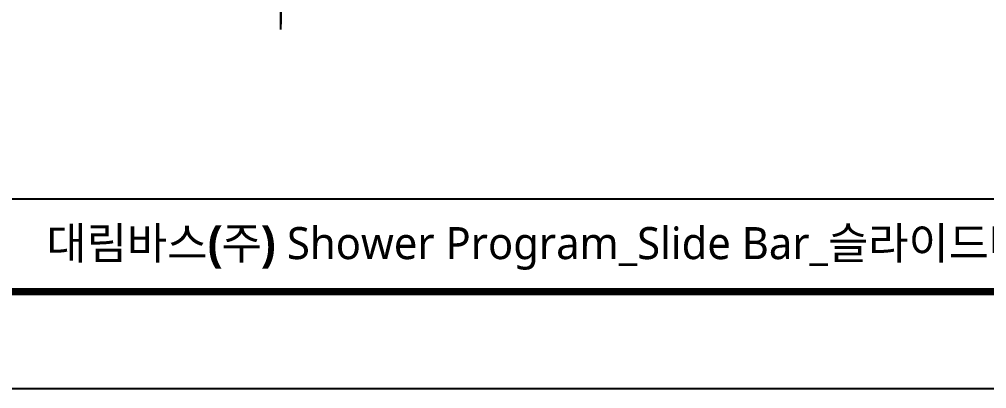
# Model space of a CAD drawing. Extents: x 0 to 1354, y 0 to 992.
# Drawn here: x 253 to 677, y 0 to 161.8 of the extents above; entities that cross this region are included whole.
import ezdxf

# ---------------------------------------------------------------- set-up
doc = ezdxf.new("R2010")
doc.units = 0
doc.header["$LTSCALE"] = 10
doc.header["$MEASUREMENT"] = 0
doc.linetypes.add('CENTER', pattern=[2, 1.25, -0.25, 0.25, -0.25])
doc.layers.get('0').update_dxf_attribs({"linetype": 'CONTINUOUS'})
doc.styles.add('Daelim Dimension', font='')
doc.styles.get('Daelim Dimension').set_extended_font_data('NanumGothic')

msp = doc.modelspace()

# ---------------------------------------------------------------- linework, layer by layer
at = {"color": 5}
msp.add_line((21.77, 83.13), (1112.08, 83.13), dxfattribs=at)
at = {"ltscale": 0.5}
msp.add_lwpolyline([(0, 0), (1354.08, 0), (1354.08, 992.16), (0, 992.16)], close=True, dxfattribs=at)
at = {"color": 5, "linetype": 'ByBlock', "lineweight": 200, "const_width": 3.12}
msp.add_lwpolyline([(21.77, 42.48), (1332.17, 42.48), (1332.17, 969.12), (21.77, 969.12)], close=True, dxfattribs=at)
at = {"color": 1, "linetype": 'CENTER'}
for points, knots in [([(367.57, 872.59), (367.57, 867.59), (367.57, 159.59)], [0, 0, 0.007013, 1, 1]), ([(367.57, 157.39), (367.57, 162.39), (367.57, 172.49)], [0, 0, 0.331126, 1, 1])]:
    msp.add_open_spline(points, degree=1, knots=knots, dxfattribs=at)

# ---------------------------------------------------------------- texts
at = {"color": 2, "insert": (264.87, 70.78), "char_height": 14.05378, "width": 658.1966, "attachment_point": 1, "style": 'Daelim Dimension'}
msp.add_mtext('{\\fPretendard Variable SemiBold|b0|i0|c129|p2;대림바스(주)} Shower Program_Slide Bar_{\\fGulim|b0|i0|c129|p50;슬라이드바}_DL S4106                             ', dxfattribs=at)

doc.saveas('drawing.dxf')
